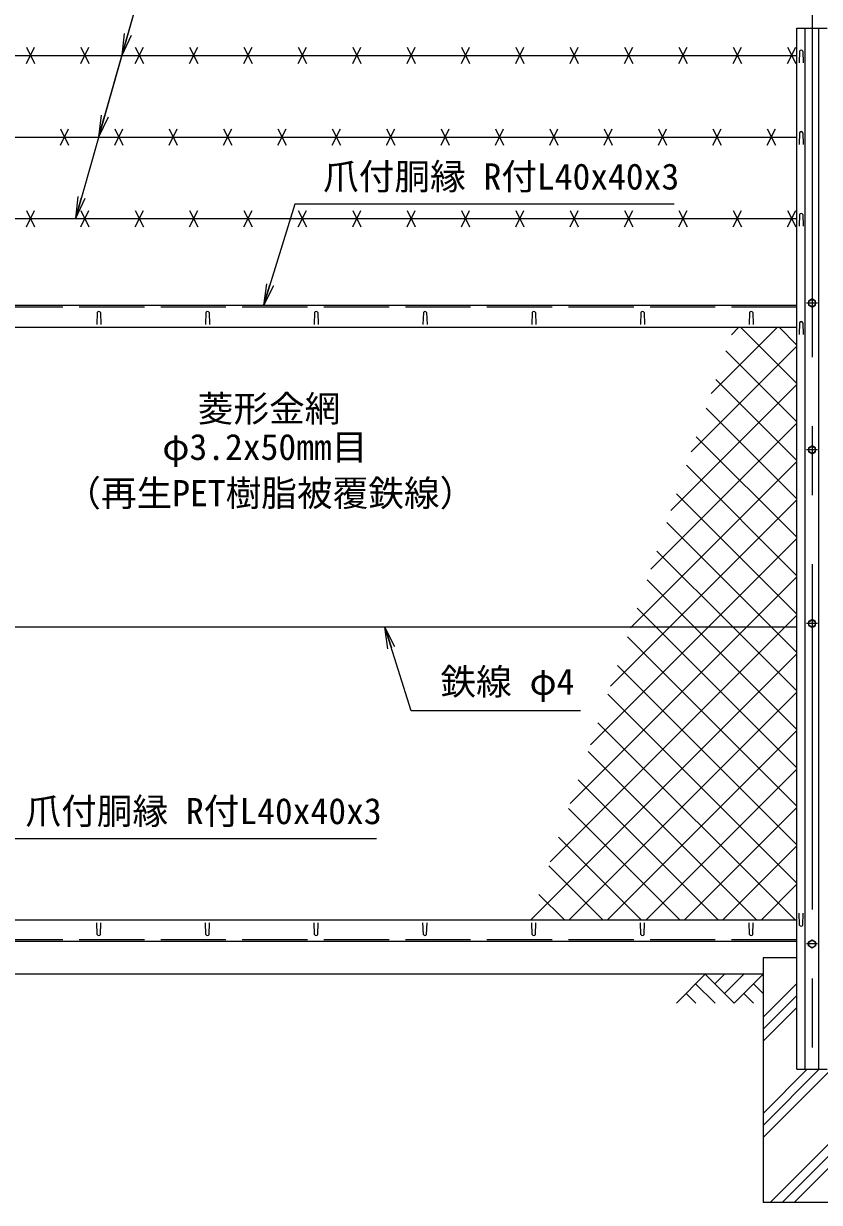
# Model space of a CAD drawing. Units: millimetres, scale not verified. Extents: x -4200 to 4200, y -2970 to 2970.
# Drawn here: x -2830 to -1367, y -301 to 1868 of the extents above; entities that cross this region are included whole.
import ezdxf
from ezdxf.enums import TextEntityAlignment as Align

# ---------------------------------------------------------------- set-up
doc = ezdxf.new("R2010")
doc.units = ezdxf.units.MM
doc.header["$LTSCALE"] = 20
doc.linetypes.add('DASHED', pattern=[7.5, 6, -1.5])
doc.linetypes.add('USER1', pattern=[50.8, 31.75, -6.35, 6.35, -6.35])
for name, color, linetype, lineweight in [('0-3_D-STR1', 1, 'Continuous', 18), ('0-4_D-BMK', 2, 'USER1', 13), ('0-6_D-STR3', 3, 'Continuous', 13), ('0-7_D-BGD', 7, 'Continuous', 9), ('0-8_D-STR4', 7, 'Continuous', 9), ('0-9_D-DCR-HCH', 7, 'Continuous', 9), ('0-A_0', 7, 'Continuous', 9), ('0-B_D-STR2', 7, 'Continuous', 9), ('0-C_D-STR-TXT', 7, 'Continuous', 9)]:
    doc.layers.add(name, color=color, linetype=linetype, lineweight=lineweight)
doc.styles.add('ＭＳ ゴシック', font='')
doc.styles.get('ＭＳ ゴシック').set_extended_font_data('MS Gothic')

# ---------------------------------------------------------------- blocks, each defined once
blk = doc.blocks.new('_Open')
at = {"layer": '0-A_0'}
blk.add_line((-20, 3.33), (0, 0), dxfattribs=at)
blk.add_lwpolyline([(-20, -3.33), (0, 0), (-20, 0)], dxfattribs=at)

msp = doc.modelspace()

# ---------------------------------------------------------------- linework, layer by layer
at = {"layer": '0-3_D-STR1'}
for p, q in [((-1407.97, 1859.02), (-1351.97, 1859.02)), ((-1407.97, -55.98), (-1407.97, 1859.02)), ((-1392.47, -55.98), (-1392.47, 1859.02)), ((-1367.47, -55.98), (-1367.47, 1859.02)), ((-1402.97, 1816.89), (-1403.72, 1795.39)), ((-1396.97, 1816.89), (-1396.22, 1795.39)), ((-1402.97, 1666.89), (-1403.72, 1645.39)), ((-1396.97, 1666.89), (-1396.22, 1645.39)), ((-1402.97, 1516.39), (-1403.72, 1494.89)), ((-1396.97, 1516.39), (-1396.22, 1494.89)), ((-1407.97, 1349.02), (-3354.97, 1349.02)), ((-2694.97, 1335.89), (-2695.72, 1314.39)), ((-2688.97, 1335.89), (-2688.22, 1314.39)), ((-2494.97, 1335.89), (-2495.72, 1314.39)), ((-2488.97, 1335.89), (-2488.22, 1314.39)), ((-2294.97, 1335.89), (-2295.72, 1314.39)), ((-2288.97, 1335.89), (-2288.22, 1314.39)), ((-2094.97, 1335.89), (-2095.72, 1314.39)), ((-2088.97, 1335.89), (-2088.22, 1314.39)), ((-1894.97, 1335.89), (-1895.72, 1314.39)), ((-1888.97, 1335.89), (-1888.22, 1314.39)), ((-1694.97, 1335.89), (-1695.72, 1314.39)), ((-1688.97, 1335.89), (-1688.22, 1314.39)), ((-1494.97, 1335.89), (-1495.72, 1314.39)), ((-1488.97, 1335.89), (-1488.22, 1314.39)), ((-3354.97, 1309.02), (-1407.97, 1309.02)), ((-1402.97, 1317.39), (-1403.72, 1295.89)), ((-1396.97, 1317.39), (-1396.22, 1295.89)), ((-3354.97, 219.02), (-1407.97, 219.02)), ((-1402.97, 209.35), (-1403.72, 230.85)), ((-1396.97, 209.35), (-1396.22, 230.85)), ((-2694.97, 192.15), (-2695.72, 213.65)), ((-2688.97, 192.15), (-2688.22, 213.65)), ((-2494.97, 192.15), (-2495.72, 213.65)), ((-2488.97, 192.15), (-2488.22, 213.65)), ((-2294.97, 192.15), (-2295.72, 213.65)), ((-2288.97, 192.15), (-2288.22, 213.65)), ((-2094.97, 192.15), (-2095.72, 213.65)), ((-2088.97, 192.15), (-2088.22, 213.65)), ((-1894.97, 192.15), (-1895.72, 213.65)), ((-1888.97, 192.15), (-1888.22, 213.65)), ((-1694.97, 192.15), (-1695.72, 213.65)), ((-1688.97, 192.15), (-1688.22, 213.65)), ((-1494.97, 192.15), (-1495.72, 213.65)), ((-1488.97, 192.15), (-1488.22, 213.65)), ((-1407.97, 179.02), (-3354.97, 179.02)), ((-1407.97, -55.98), (-1351.97, -55.98))]:
    msp.add_line(p, q, dxfattribs=at)
at = {"layer": '0-3_D-STR1', "linetype": 'DASHED'}
for p, q in [((-1407.97, 1346.02), (-3354.97, 1346.02)), ((-1407.97, 182.02), (-3354.97, 182.02))]:
    msp.add_line(p, q, dxfattribs=at)
at = {"layer": '0-3_D-STR1'}
for centre, start, end in [((-1399.97, 1815.64), 22.61986, 157.38014), ((-1399.97, 1665.64), 22.61986, 157.38014), ((-1399.97, 1515.14), 22.61986, 157.38014), ((-2691.97, 1334.64), 22.61986, 157.38014), ((-2491.97, 1334.64), 22.61986, 157.38014), ((-2291.97, 1334.64), 22.61986, 157.38014), ((-2091.97, 1334.64), 22.61986, 157.38014), ((-1891.97, 1334.64), 22.61986, 157.38014), ((-1691.97, 1334.64), 22.61986, 157.38014), ((-1491.97, 1334.64), 22.61986, 157.38014), ((-1399.97, 1316.14), 22.61986, 157.38014), ((-1399.97, 210.6), 202.61986, 337.38014), ((-2691.97, 193.4), 202.61986, 337.38014), ((-2491.97, 193.4), 202.61986, 337.38014), ((-2291.97, 193.4), 202.61986, 337.38014), ((-2091.97, 193.4), 202.61986, 337.38014), ((-1891.97, 193.4), 202.61986, 337.38014), ((-1691.97, 193.4), 202.61986, 337.38014), ((-1491.97, 193.4), 202.61986, 337.38014)]:
    msp.add_arc(centre, 3.25, start, end, dxfattribs=at)
at = {"layer": '0-4_D-BMK'}
for p, q in [((-1379.97, 1889.02), (-1379.97, -70.98)), ((-1369.97, 1353.52), (-1389.97, 1353.52)), ((-1369.97, 1083.52), (-1389.97, 1083.52)), ((-1369.97, 764.02), (-1389.97, 764.02)), ((-1369.97, 174.52), (-1389.97, 174.52))]:
    msp.add_line(p, q, dxfattribs=at)
at = {"layer": '0-6_D-STR3'}
for p, q in [((-2824.97, 1824.02), (-2809.97, 1794.02)), ((-2824.97, 1794.02), (-2809.97, 1824.02)), ((-2724.97, 1824.02), (-2709.97, 1794.02)), ((-2724.97, 1794.02), (-2709.97, 1824.02)), ((-2624.97, 1824.02), (-2609.97, 1794.02)), ((-2624.97, 1794.02), (-2609.97, 1824.02)), ((-2524.97, 1824.02), (-2509.97, 1794.02)), ((-2524.97, 1794.02), (-2509.97, 1824.02)), ((-2424.97, 1824.02), (-2409.97, 1794.02)), ((-2424.97, 1794.02), (-2409.97, 1824.02)), ((-2324.97, 1824.02), (-2309.97, 1794.02)), ((-2324.97, 1794.02), (-2309.97, 1824.02)), ((-2224.97, 1824.02), (-2209.97, 1794.02)), ((-2224.97, 1794.02), (-2209.97, 1824.02)), ((-2124.97, 1824.02), (-2109.97, 1794.02)), ((-2124.97, 1794.02), (-2109.97, 1824.02)), ((-2024.97, 1824.02), (-2009.97, 1794.02)), ((-2024.97, 1794.02), (-2009.97, 1824.02)), ((-1924.97, 1824.02), (-1909.97, 1794.02)), ((-1924.97, 1794.02), (-1909.97, 1824.02)), ((-1824.97, 1824.02), (-1809.97, 1794.02)), ((-1824.97, 1794.02), (-1809.97, 1824.02)), ((-1724.97, 1824.02), (-1709.97, 1794.02)), ((-1724.97, 1794.02), (-1709.97, 1824.02)), ((-1624.97, 1824.02), (-1609.97, 1794.02)), ((-1624.97, 1794.02), (-1609.97, 1824.02)), ((-1524.97, 1824.02), (-1509.97, 1794.02)), ((-1524.97, 1794.02), (-1509.97, 1824.02)), ((-1424.97, 1824.02), (-1409.97, 1794.02)), ((-1424.97, 1794.02), (-1409.97, 1824.02)), ((-3354.97, 1809.02), (-1407.97, 1809.02)), ((-2762.47, 1644.02), (-2747.47, 1674.02)), ((-2762.47, 1674.02), (-2747.47, 1644.02)), ((-2662.47, 1644.02), (-2647.47, 1674.02)), ((-2662.47, 1674.02), (-2647.47, 1644.02)), ((-2562.47, 1644.02), (-2547.47, 1674.02)), ((-2562.47, 1674.02), (-2547.47, 1644.02)), ((-2462.47, 1644.02), (-2447.47, 1674.02)), ((-2462.47, 1674.02), (-2447.47, 1644.02)), ((-2362.47, 1644.02), (-2347.47, 1674.02)), ((-2362.47, 1674.02), (-2347.47, 1644.02)), ((-2262.47, 1644.02), (-2247.47, 1674.02)), ((-2262.47, 1674.02), (-2247.47, 1644.02)), ((-2162.47, 1644.02), (-2147.47, 1674.02)), ((-2162.47, 1674.02), (-2147.47, 1644.02)), ((-2062.47, 1644.02), (-2047.47, 1674.02)), ((-2062.47, 1674.02), (-2047.47, 1644.02)), ((-1962.47, 1644.02), (-1947.47, 1674.02)), ((-1962.47, 1674.02), (-1947.47, 1644.02)), ((-1862.47, 1644.02), (-1847.47, 1674.02)), ((-1862.47, 1674.02), (-1847.47, 1644.02)), ((-1762.47, 1644.02), (-1747.47, 1674.02)), ((-1762.47, 1674.02), (-1747.47, 1644.02)), ((-1662.47, 1644.02), (-1647.47, 1674.02)), ((-1662.47, 1674.02), (-1647.47, 1644.02)), ((-1562.47, 1644.02), (-1547.47, 1674.02)), ((-1562.47, 1674.02), (-1547.47, 1644.02)), ((-1462.47, 1644.02), (-1447.47, 1674.02)), ((-1462.47, 1674.02), (-1447.47, 1644.02)), ((-3354.97, 1659.02), (-1407.97, 1659.02)), ((-2824.97, 1524.02), (-2809.97, 1494.02)), ((-2824.97, 1494.02), (-2809.97, 1524.02)), ((-2724.97, 1524.02), (-2709.97, 1494.02)), ((-2724.97, 1494.02), (-2709.97, 1524.02)), ((-2624.97, 1524.02), (-2609.97, 1494.02)), ((-2624.97, 1494.02), (-2609.97, 1524.02)), ((-2524.97, 1524.02), (-2509.97, 1494.02)), ((-2524.97, 1494.02), (-2509.97, 1524.02)), ((-2424.97, 1524.02), (-2409.97, 1494.02)), ((-2424.97, 1494.02), (-2409.97, 1524.02)), ((-2324.97, 1524.02), (-2309.97, 1494.02)), ((-2324.97, 1494.02), (-2309.97, 1524.02)), ((-2224.97, 1524.02), (-2209.97, 1494.02)), ((-2224.97, 1494.02), (-2209.97, 1524.02)), ((-2124.97, 1524.02), (-2109.97, 1494.02)), ((-2124.97, 1494.02), (-2109.97, 1524.02)), ((-2024.97, 1524.02), (-2009.97, 1494.02)), ((-2024.97, 1494.02), (-2009.97, 1524.02)), ((-1924.97, 1524.02), (-1909.97, 1494.02)), ((-1924.97, 1494.02), (-1909.97, 1524.02)), ((-1824.97, 1524.02), (-1809.97, 1494.02)), ((-1824.97, 1494.02), (-1809.97, 1524.02)), ((-1724.97, 1524.02), (-1709.97, 1494.02)), ((-1724.97, 1494.02), (-1709.97, 1524.02)), ((-1624.97, 1524.02), (-1609.97, 1494.02)), ((-1624.97, 1494.02), (-1609.97, 1524.02)), ((-1524.97, 1524.02), (-1509.97, 1494.02)), ((-1524.97, 1494.02), (-1509.97, 1524.02)), ((-1424.97, 1524.02), (-1409.97, 1494.02)), ((-1424.97, 1494.02), (-1409.97, 1524.02)), ((-3354.97, 1509.02), (-1407.97, 1509.02)), ((-1379.97, 1361.02), (-1386.47, 1357.27)), ((-1386.47, 1357.27), (-1386.47, 1349.76)), ((-1386.47, 1349.76), (-1379.97, 1346.01)), ((-1373.47, 1357.27), (-1379.97, 1361.02)), ((-1379.97, 1346.01), (-1373.47, 1349.76)), ((-1373.47, 1349.76), (-1373.47, 1357.27)), ((-1379.97, 1091.02), (-1386.47, 1087.27)), ((-1386.47, 1087.27), (-1386.47, 1079.76)), ((-1373.47, 1087.27), (-1379.97, 1091.02)), ((-1373.47, 1079.76), (-1373.47, 1087.27)), ((-1386.47, 1079.76), (-1379.97, 1076.01)), ((-1379.97, 1076.01), (-1373.47, 1079.76)), ((-1407.97, 757.27), (-3354.97, 757.27))]:
    msp.add_line(p, q, dxfattribs=at)
for points in [[(-1373.47, 767.77), (-1379.97, 771.52), (-1386.47, 767.77), (-1386.47, 760.26), (-1379.97, 756.51), (-1373.47, 760.26)], [(-1373.47, 170.76), (-1379.97, 167.01), (-1386.47, 170.76), (-1386.47, 178.27), (-1379.97, 182.02), (-1373.47, 178.27)]]:
    msp.add_lwpolyline(points, close=True, dxfattribs=at)
for centre in [(-1379.97, 1353.52), (-1379.97, 1083.52), (-1379.97, 764.02), (-1379.97, 174.52)]:
    msp.add_circle(centre, 6.25, dxfattribs=at)
at = {"layer": '0-7_D-BGD'}
msp.add_line((-1469.97, 119.02), (-3289.97, 119.02), dxfattribs=at)
at = {"layer": '0-8_D-STR4'}
for p, q in [((-1469.97, 149.02), (-1469.97, -300.98)), ((-1407.97, 149.02), (-1469.97, 149.02)), ((-1289.97, -300.98), (-1469.97, -300.98))]:
    msp.add_line(p, q, dxfattribs=at)
at = {"layer": '0-9_D-DCR-HCH'}
for p, q in [((-1576.4, 119.02), (-1629.61, 65.8)), ((-1576.4, 119.02), (-1523.19, 65.8)), ((-1558.66, 101.28), (-1540.92, 119.02)), ((-1540.92, 83.54), (-1505.45, 119.02)), ((-1523.19, 65.8), (-1469.97, 119.02)), ((-1594.14, 101.28), (-1558.5, 65.8)), ((-1487.71, 101.28), (-1469.97, 83.62)), ((-1469.97, 39.65), (-1407.97, 101.65)), ((-1611.87, 83.54), (-1594.05, 65.8)), ((-1505.45, 83.54), (-1487.63, 65.8)), ((-1469.97, 17.55), (-1407.97, 79.55)), ((-1469.97, -4.54), (-1407.97, 57.46)), ((-1469.97, -181.32), (-1289.97, -1.32)), ((-1469.97, -159.22), (-1366.73, -55.98)), ((-1469.97, -137.13), (-1388.83, -55.98)), ((-1457.05, -300.98), (-1289.97, -133.9)), ((-1434.96, -300.98), (-1289.97, -156)), ((-1412.86, -300.98), (-1289.97, -178.1))]:
    msp.add_line(p, q, dxfattribs=at)
at = {"layer": '0-B_D-STR2'}
for p, q in [((-1565.52, 1187.34), (-1443.85, 1309.02)), ((-1528.48, 1295.1), (-1514.56, 1309.02)), ((-1407.97, 1205.56), (-1511.43, 1309.02)), ((-1407.97, 1276.27), (-1440.72, 1309.02)), ((-1602.57, 1079.59), (-1407.97, 1274.18)), ((-1407.97, 1134.85), (-1538.65, 1265.52)), ((-1639.61, 971.83), (-1407.97, 1203.47)), ((-1407.97, 1064.14), (-1556.74, 1212.9)), ((-1407.97, 993.43), (-1574.83, 1160.28)), ((-1676.66, 864.08), (-1407.97, 1132.76)), ((-1407.97, 922.72), (-1592.92, 1107.66)), ((-1712.76, 757.27), (-1407.97, 1062.05)), ((-1407.97, 852.01), (-1611.01, 1055.04)), ((-1407.97, 781.3), (-1629.1, 1002.42)), ((-1642.05, 757.27), (-1407.97, 991.34)), ((-1454.65, 757.27), (-1647.19, 949.8)), ((-1571.34, 757.27), (-1407.97, 920.63)), ((-1525.36, 757.27), (-1665.28, 897.18)), ((-1500.63, 757.27), (-1407.97, 849.92)), ((-1596.07, 757.27), (-1683.37, 844.56)), ((-1666.78, 757.27), (-1701.46, 791.94)), ((-1429.91, 757.27), (-1407.97, 779.21)), ((-1861.88, 325.3), (-1429.91, 757.27)), ((-1824.84, 433.05), (-1500.63, 757.27)), ((-1787.79, 540.81), (-1571.34, 757.27)), ((-1750.75, 648.57), (-1642.05, 757.27)), ((-1407.97, 427.75), (-1719.55, 739.32)), ((-1713.7, 756.32), (-1712.76, 757.27)), ((-1407.97, 498.46), (-1666.78, 757.27)), ((-1407.97, 569.17), (-1596.07, 757.27)), ((-1407.97, 639.88), (-1525.36, 757.27)), ((-1407.97, 710.59), (-1454.65, 757.27)), ((-1897.45, 219.02), (-1407.97, 708.5)), ((-1407.97, 357.03), (-1737.64, 686.7)), ((-1826.74, 219.02), (-1407.97, 637.79)), ((-1407.97, 286.32), (-1755.73, 634.08)), ((-1411.38, 219.02), (-1773.82, 581.46)), ((-1756.03, 219.02), (-1407.97, 567.07)), ((-1482.09, 219.02), (-1791.91, 528.84)), ((-1685.32, 219.02), (-1407.97, 496.36)), ((-1552.8, 219.02), (-1810, 476.22)), ((-1623.51, 219.02), (-1828.09, 423.6)), ((-1614.61, 219.02), (-1407.97, 425.65)), ((-1694.22, 219.02), (-1846.18, 370.98)), ((-1543.9, 219.02), (-1407.97, 354.94)), ((-1764.93, 219.02), (-1864.27, 318.36)), ((-1473.19, 219.02), (-1407.97, 284.23)), ((-1835.64, 219.02), (-1882.36, 265.73))]:
    msp.add_line(p, q, dxfattribs=at)
at = {"layer": '0-C_D-STR-TXT'}
for q in [(-2691.65, 1660.94), (-2649.1, 1810.94)]:
    msp.add_line((-2615.79, 1928.38), q, dxfattribs=at)
for points in [[(-2293.89, 1928.38), (-2615.79, 1928.38), (-2734.19, 1510.94)], [(-1633.52, 1535.3), (-2331.4, 1535.3), (-2388.31, 1350.93)], [(-1805.92, 603.64), (-2117.25, 603.64), (-2165.34, 755.36)], [(-2180.85, 367.88), (-2878.73, 367.88), (-2924.09, 220.93)]]:
    msp.add_lwpolyline(points, dxfattribs=at)

# ---------------------------------------------------------------- block references
at = {"layer": '0-C_D-STR-TXT', "xscale": 2, "yscale": 2}
for p, rotation in [((-2649.64, 1809.02), 254.16392), ((-2692.19, 1659.02), 254.16392), ((-2734.74, 1509.02), 254.16392), ((-2388.9, 1349.02), 252.84683), ((-2165.95, 757.27), 107.58773)]:
    msp.add_blockref('_Open', p, dxfattribs=dict(at, rotation=rotation))

# ---------------------------------------------------------------- texts
at = {"layer": '0-C_D-STR-TXT', "style": 'ＭＳ ゴシック'}
for s, p in [('爪付胴縁 R付L40x40x3', (-2279.46, 1547.89)), ('菱形金網', (-2509.92, 1120.82)), ('φ3.2x50mm目', (-2574.9, 1050.38)), ('（再生PET樹脂被覆鉄線）', (-2753.58, 965.4)), ('鉄線 φ4', (-2063.53, 618.51)), ('爪付胴縁 R付L40x40x3', (-2826.79, 380.47))]:
    msp.add_text(s, height=48.09, dxfattribs=at).set_placement(p, align=Align.BOTTOM_LEFT)

doc.saveas('drawing.dxf')
